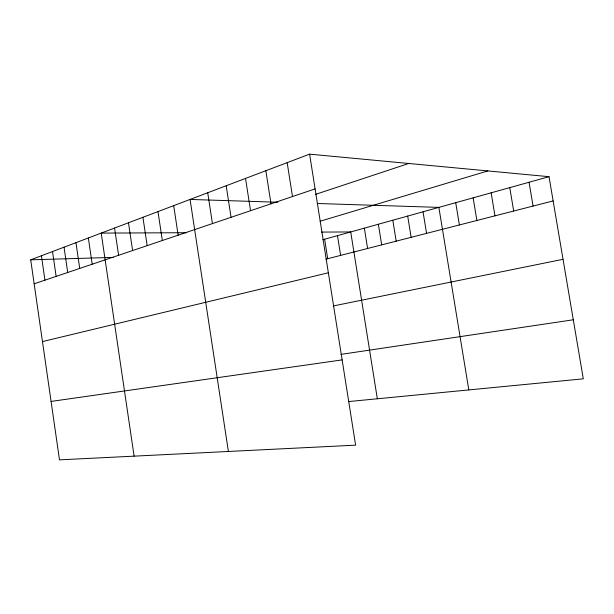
<?xml version="1.0" encoding="UTF-8"?>
<svg xmlns="http://www.w3.org/2000/svg" width="614" height="614" viewBox="0 0 614 614"><rect width="100%" height="100%" fill="white"/><g stroke="black" fill="none" stroke-linecap="round" stroke-linejoin="round"><path stroke-width="0.92" d="M309.602 154.145L355.613 445.158L59.489 459.855L30.7 259.822L309.602 154.145L549.031 176.686L583.3 378.83L348.43 401.587M34.154 283.814L315.097 188.912M315.32 194.454L408.755 163.477M320.086 221.255L487.854 170.922M322.834 239.721L549.031 176.686M325.911 259.169L553.145 200.924M42.466 341.584L328.36 272.777M333.31 305.949L563.038 259.3M340.962 354.378L573.292 319.787M51.085 401.433L342.136 359.896M30.7 259.822L113.529 257.389M186.71 232.706L101.203 233.105L134.105 456.156M321.59 232.084L350.717 231.954L377.334 398.785M277.804 202.236L190.071 199.435L228.393 451.474M317.238 203.495L438.872 207.386L468.804 389.928M529.053 182.251L533.067 206.074M509.766 187.631L513.688 211.039M491.131 192.819L494.968 215.836M473.125 197.838L476.878 220.472M455.718 202.689L459.387 224.954M423.038 211.792L426.561 233.366M407.696 216.074L411.142 237.319M392.806 220.219L396.191 241.156M378.362 224.248L381.678 244.871M364.34 228.155L367.594 248.486M337.485 235.638L340.624 255.393M324.622 239.222L327.707 258.709M287.168 162.641L292.494 196.549M265.847 170.723L271.004 203.81M245.539 178.413L250.543 210.717M226.182 185.75L231.041 217.31M207.716 192.75L212.436 223.588M173.693 205.636L178.152 235.17M157.982 211.592L162.334 240.511M142.924 217.295L147.16 245.638M128.464 222.775L132.601 250.558M114.565 228.04L118.602 255.286M88.347 237.979L92.2 264.204M75.967 242.668L79.728 268.418M64.033 247.189L67.717 272.478M52.528 251.548L56.127 276.392M41.422 255.754L44.945 280.168"/></g></svg>
